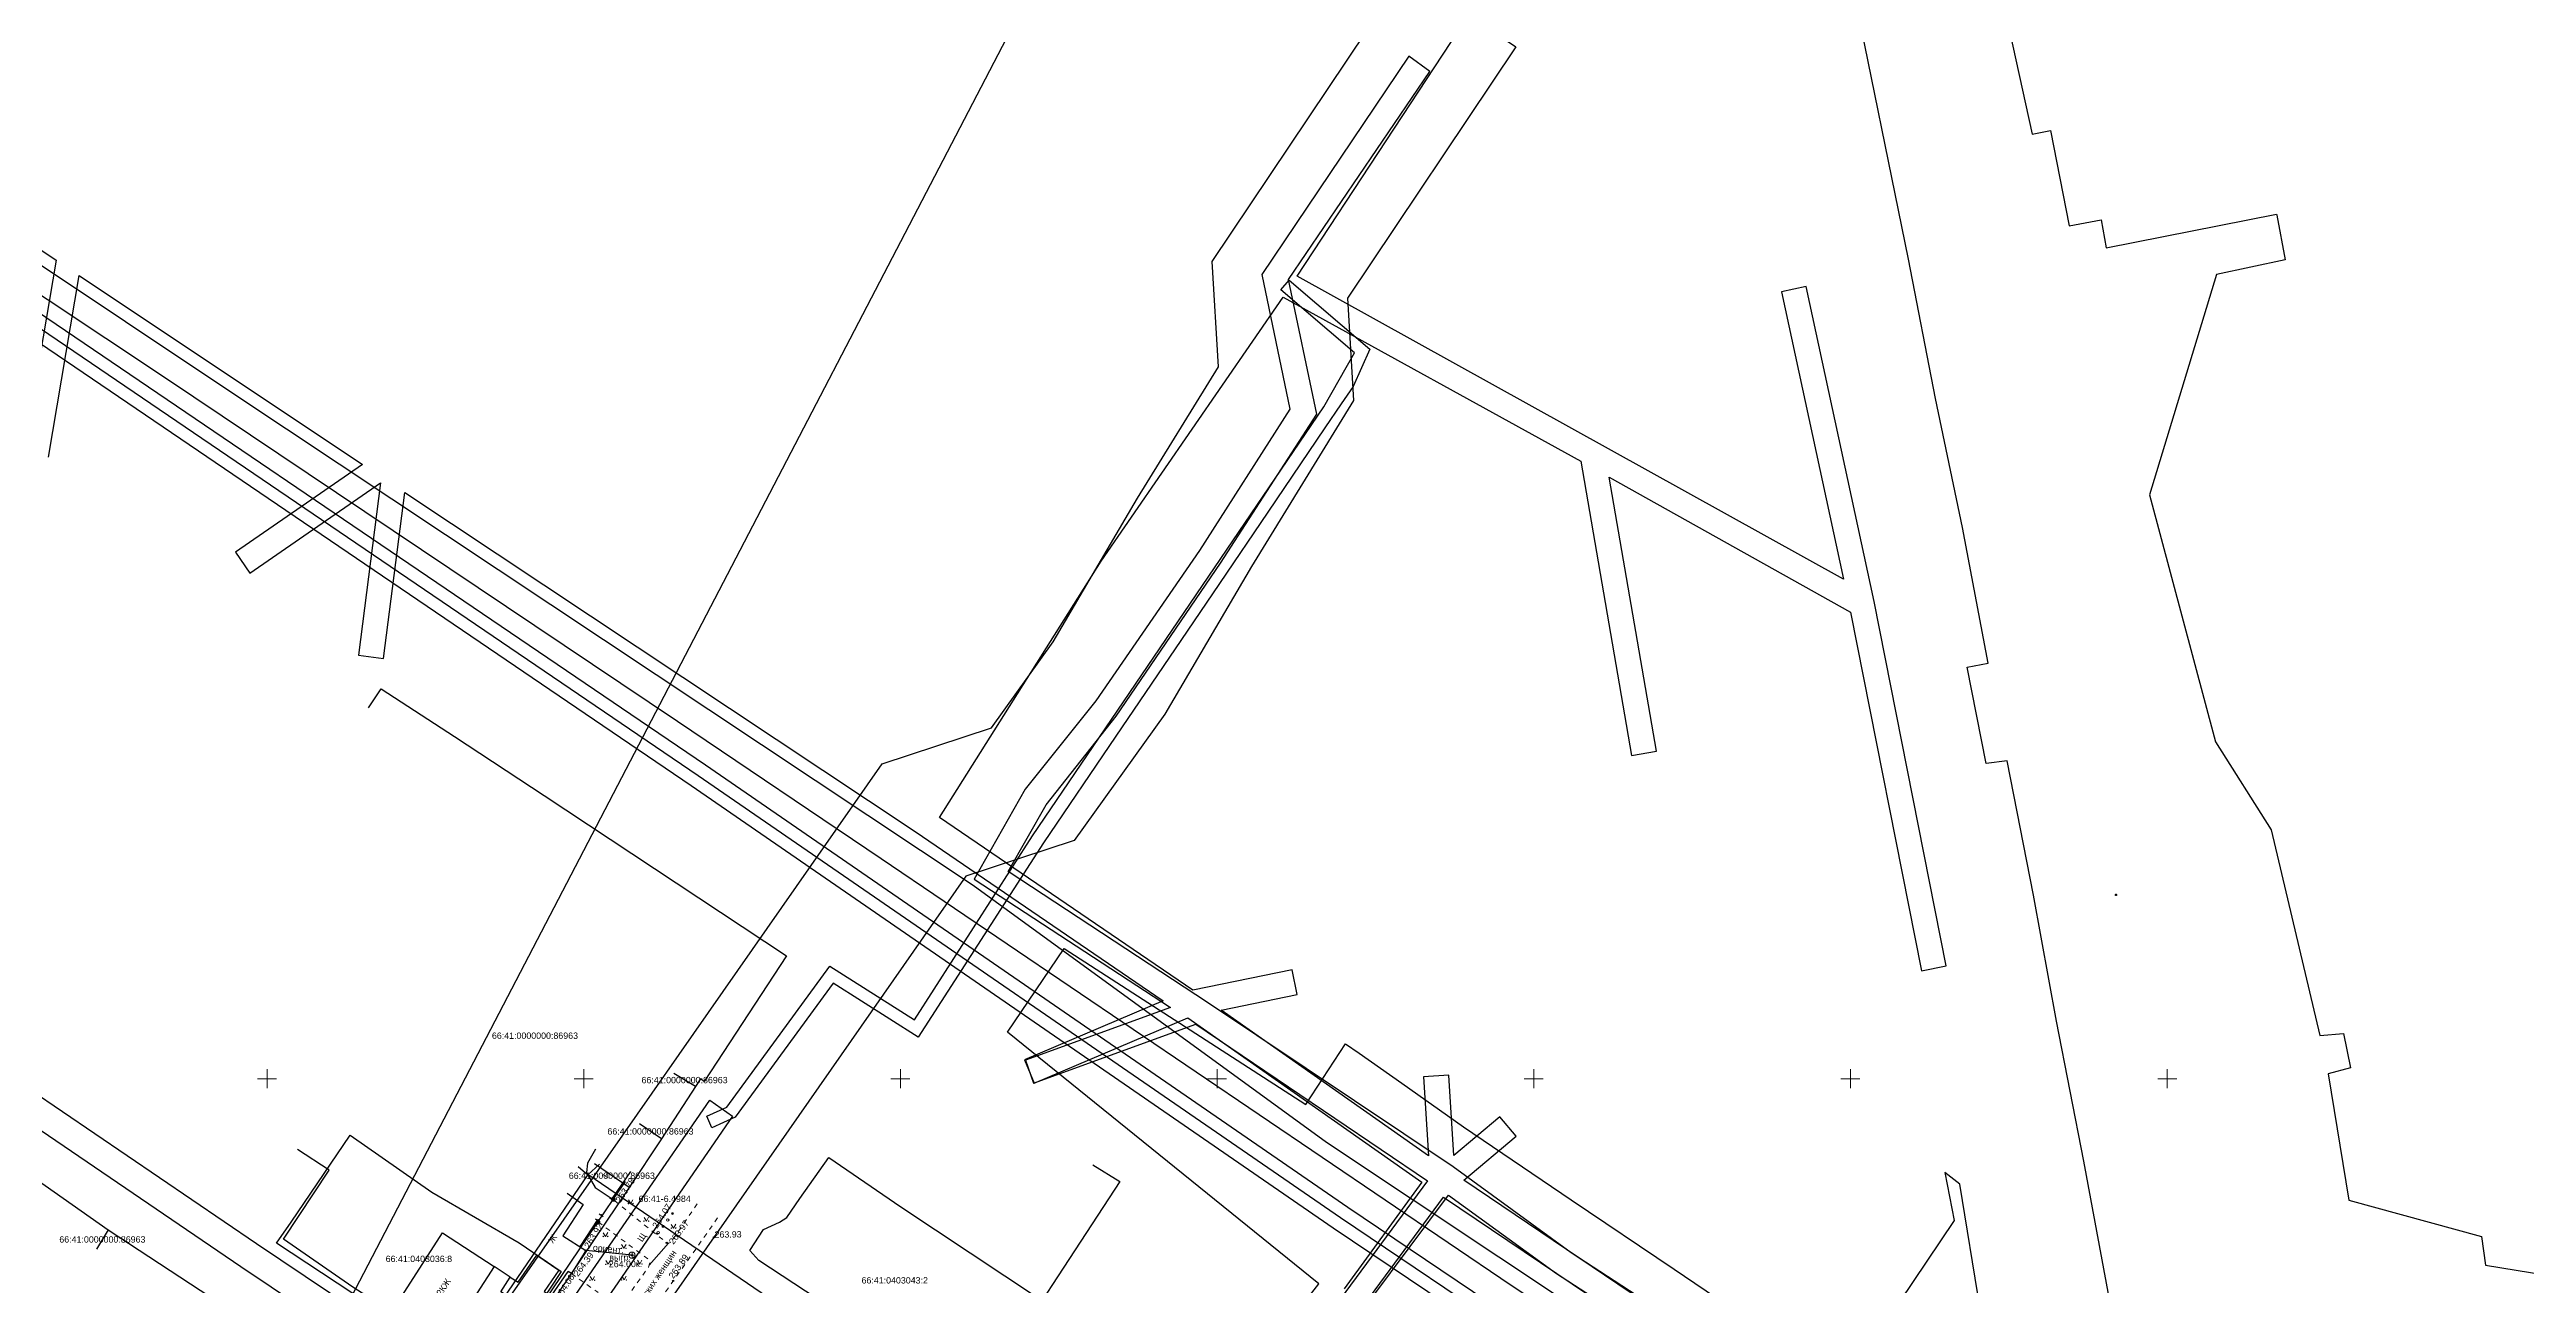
# Model space of a CAD drawing. Header units: metres. Extents: x -1448899 to 1563798, y -293564 to 398817.
# Drawn here: x 1532865.7 to 1533256.7, y 387567.4 to 387762.5 of the extents above; entities that cross this region are included whole.
import ezdxf
from ezdxf.enums import TextEntityAlignment as Align

# ---------------------------------------------------------------- set-up
doc = ezdxf.new("R2010")
doc.units = ezdxf.units.M
doc.set_wipeout_variables(frame=1)
doc.header["$PDMODE"] = 32
doc.header["$PDSIZE"] = 0.2
doc.linetypes.add('atp_1.5x1.5', pattern=[3, 1.5, -1.5])
for name, color, linetype in [('C', 134, 'Continuous'), ('LABELS', 254, 'Continuous'), ('P', 94, 'Continuous'), ('T', 1, 'Continuous'), ('Z', 30, 'Continuous'), ('Автодорожное хозяйство', 7, 'Continuous'), ('Газопроводы', 7, 'Continuous'), ('кадастр', 7, 'Continuous'), ('Канализации', 7, 'Continuous'), ('Крышки колодцев', 7, 'Continuous'), ('Отметка', 7, 'Continuous'), ('Пикет', 7, 'Continuous'), ('Растительность', 7, 'Continuous'), ('Сетка координат', 7, 'Continuous')]:
    doc.layers.add(name, color=color, linetype=linetype)
doc.styles.get("Standard").update_dxf_attribs({"font": 'arial.ttf'})
doc.styles.add('Бм431', font='')
doc.styles.get('Бм431').set_extended_font_data('Bm431', italic=True)
doc.linetypes.add('atp_0x1', pattern='A,0,[133,ltypeshp.shx,S=0.05,R=0,X=0,Y=0],-1', length=1)
doc.linetypes.add('atp_121_g', pattern='A,8,-0.6,["Г",Бм431,S=2,R=0,X=0,Y=-1],-2.3,24', length=34.9)
doc.linetypes.add('atp_122_k', pattern='A,2,-2,3,-0.6,["К",Бм431,S=2,R=0,X=-0.5,Y=-1],-2,4,-2,8,-2,8,-2,6', length=41.6)

# ---------------------------------------------------------------- blocks, each defined once
blk = doc.blocks.new('atp_122c')
at = {"linetype": 'ByBlock', "lineweight": -2}
h = blk.add_hatch(color=0, dxfattribs=at)
edge = h.paths.add_edge_path()
edge.add_arc((0, 0), 0.6, 0, 360)
at = {"color": 0, "linetype": 'ByBlock', "lineweight": -2}
blk.add_circle((0, 0), 0.6, dxfattribs=at)
blk = doc.blocks.new('atp_117kb')
at = {"color": 0, "linetype": 'ByBlock', "lineweight": -2}
for points in [[(-1, 0), (1, 0)], [(0, 1), (0, -1)]]:
    blk.add_lwpolyline(points, dxfattribs=at)
blk.add_circle((0, 0), 1, dxfattribs=at)
blk = doc.blocks.new('atp_397b')
at = {"color": 0, "linetype": 'ByBlock', "lineweight": -2}
blk.add_circle((0, 0), 0.4, dxfattribs=at)
blk = doc.blocks.new('atp_397a')
at = {"linetype": 'ByBlock', "lineweight": -2}
blk.add_hatch(color=0, dxfattribs=at).paths.add_polyline_path([(-0.3, 0, 1), (0.3, 0, 1)])
at = {"color": 0, "linetype": 'ByBlock', "lineweight": -2}
blk.add_circle((0, 0), 0.3, dxfattribs=at)
blk = doc.blocks.new('atp_416')
at = {"color": 0, "linetype": 'ByBlock', "lineweight": -2}
blk.add_lwpolyline([(0.72, 1.2), (0, 0), (-0.72, 1.2)], dxfattribs=at)
for centre in [(-0.72, 0), (0.72, 0)]:
    blk.add_circle(centre, 0.075, dxfattribs=at)
blk = doc.blocks.new('A$C0BB7152E')
at = {"layer": 'C', "linetype": 'Continuous'}
blk.add_lwpolyline([(1533167.28, 387583.37), (1533164.91, 387585.21), (1533166.38, 387577.59), (1533149.2, 387552.07), (1533160.1, 387546.68), (1533173.68, 387543.97)], close=True, dxfattribs=at)
at = {"layer": 'P', "linetype": 'Continuous'}
for points in [[(1533061.95, 387562.33), (1533066.04, 387567.59), (1533016.92, 387607.36), (1533025.86, 387620.55), (1533064.02, 387595.91), (1533070.26, 387605.48), (1533072.43, 387604.05), (1533079.19, 387599.3), (1533088.9, 387592.41), (1533105.92, 387580.88), (1533122.18, 387569.9), (1533138.8, 387558.65)], [(1533194.26, 387547.03), (1533186.85, 387586.97), (1533182.55, 387609.07), (1533178.89, 387628.99), (1533174.75, 387650.21), (1533171.43, 387649.78), (1533168.42, 387664.99), (1533171.75, 387665.63), (1533167.67, 387687.02), (1533163.44, 387707.4), (1533159.18, 387729.41), (1533150.16, 387773.56)], [(1533170.47, 387786.58), (1533178.69, 387749.11), (1533181.6, 387749.73), (1533184.52, 387734.64), (1533189.56, 387735.62), (1533190.39, 387731.18), (1533217.27, 387736.52), (1533217.3, 387736.34), (1533218.66, 387729.29), (1533207.78, 387726.98), (1533197.21, 387692.2), (1533207.65, 387653.19), (1533216.43, 387639.31), (1533224.09, 387606.84), (1533227.86, 387607.13), (1533228.93, 387601.69), (1533225.42, 387600.74), (1533228.68, 387580.84), (1533249.64, 387575.07), (1533250.26, 387570.56), (1533262.21, 387568.59)]]:
    blk.add_lwpolyline(points, dxfattribs=at)
for points in [[(1532901.49, 387574.01), (1532903.82, 387577.35), (1532913.11, 387591.08), (1532926.03, 387582.08), (1532939.83, 387574.06), (1532946.44, 387569.55), (1532934.84, 387552.03)], [(1532988.7, 387587.54), (1533000.09, 387579.74), (1533021.97, 387565.24), (1533016.99, 387557.08), (1533011.31, 387548.77), (1533010.36, 387549.37), (1532997.75, 387558.07), (1532977.66, 387571.31), (1532976.24, 387572.85), (1532978.37, 387576.16), (1532980.93, 387577.37), (1532982.06, 387578.08), (1532984.14, 387581.06)]]:
    blk.add_lwpolyline(points, close=True, dxfattribs=at)
at = {"layer": 'T', "linetype": 'Continuous'}
for points in [[(1531471.1, 388647.56), (1531597.86, 388564.74), (1531734.76, 388474.26), (1531856.12, 388395.18), (1531960.97, 388326.54), (1532128.67, 388216.81), (1532237.14, 388145.93), (1532347.26, 388073.74), (1532398.37, 388041.82), (1532462.29, 387997.96), (1532554.9, 387936.17), (1532659.79, 387865.18), (1532757.55, 387799.79), (1532894.76, 387708.15), (1533011.51, 387630.55), (1533067.25, 387589.95), (1533148.76, 387535.75)], [(1532664.23, 387852.02), (1532702.21, 387826.72), (1532748.65, 387795.31), (1532798.26, 387762.82), (1532831.66, 387740.48), (1532837.08, 387736.85), (1532968.08, 387647.89), (1533069.49, 387578.07), (1533126.02, 387539.98), (1533162.43, 387515.99), (1533213.55, 387527.16), (1533278.16, 387206.03), (1533488.35, 387245.4), (1533629.1, 387273.09), (1533709.89, 387287.64)], [(1532827.72, 387748.04), (1532883.98, 387710.65), (1532964.78, 387656.44), (1532996.97, 387634.78), (1533096.42, 387567.41), (1533149.07, 387532.68), (1533156.64, 387527.7), (1533201.13, 387538.36), (1533202.02, 387538.55)], [(1532916, 387658.55), (1532918, 387661.58), (1532929.57, 387654.02), (1532943.75, 387644.7), (1532982.02, 387619.4), (1532969.04, 387599.55), (1532968.45, 387599.97), (1532967.64, 387598.74), (1532962.26, 387590.51), (1532957.17, 387582.81), (1532938.65, 387555.31), (1532936.41, 387552.01), (1532928.76, 387557.3), (1532913.53, 387567.06), (1532902.58, 387574.67), (1532909.8, 387585.53), (1532904.82, 387588.82)], [(1532967.64, 387598.74), (1532964.2, 387600.83)], [(1532840.65, 387571.08), (1532854.07, 387590.78), (1532874.94, 387576.14), (1532891.11, 387565.48), (1532893.58, 387563.83), (1532903.4, 387557.35), (1532904.65, 387556.53), (1532906.09, 387555.62), (1532918.33, 387547.23), (1532918.29, 387542.27)], [(1532962.26, 387590.51), (1532958.82, 387592.86)], [(1532957.17, 387582.81), (1532951.7, 387586.55)], [(1533030.39, 387586.42), (1533034.63, 387583.78), (1533012.49, 387549.86), (1533028.45, 387538.83), (1533028.51, 387538.92)], [(1532874.94, 387576.14), (1532873.05, 387573.1)]]:
    blk.add_lwpolyline(points, dxfattribs=at)
at = {"layer": 'Z', "linetype": 'Continuous'}
for points in [[(1532066.67, 375431.54), (1531673.18, 376679.56), (1531389.95, 377957.12), (1531219.14, 379254.51), (1531162.06, 380561.85), (1531219.14, 381869.18), (1531389.95, 383166.57), (1531673.18, 384444.13), (1532066.67, 385692.15), (1532567.45, 386901.12), (1533171.68, 388061.85), (1533874.78, 389165.49), (1534671.4, 390203.66), (1535555.46, 391168.45), (1536520.25, 392052.51), (1537558.42, 392849.13), (1538662.06, 393552.23), (1539822.79, 394156.46), (1541031.76, 394657.24), (1542279.78, 395050.73), (1543557.34, 395333.96), (1544854.73, 395504.77)], [(1532931.71, 387177.49), (1532963.3, 387224.84), (1532995.91, 387272.36), (1533033.04, 387329.33), (1533058.61, 387367.1), (1533080.48, 387398.55), (1533110.02, 387443.02), (1533152.9, 387506.34), (1533159.62, 387515.45), (1533124.91, 387538.32), (1533068.35, 387576.42), (1532966.96, 387646.24), (1532837.59, 387734.1)], [(1532856.55, 387777.42), (1532845.84, 387760.82), (1532846.86, 387760.17), (1532834.41, 387741.05), (1532969.21, 387649.55), (1533070.62, 387579.72), (1533127.13, 387541.64), (1533162.82, 387518.13), (1533215.03, 387529.52), (1533279.74, 387208.38), (1533487.97, 387247.36), (1533628.75, 387274.99), (1533709.51, 387289.61)], [(1533127.4, 387558.02), (1533088.98, 387583.95), (1533097.23, 387590.94), (1533094.64, 387593.99), (1533087.4, 387587.87), (1533086.57, 387600.56), (1533082.58, 387600.29), (1533083.4, 387587.81), (1533050.66, 387610.8), (1533062.64, 387613.3), (1533061.83, 387617.21), (1533046.15, 387613.95), (1533006.15, 387641.24), (1533031.72, 387681.69), (1533060.41, 387723.39), (1533107.43, 387697.5), (1533115.45, 387651.04), (1533119.39, 387651.72), (1533111.92, 387694.99), (1533150, 387673.64), (1533161.2, 387617.02), (1533165.12, 387617.8), (1533153.74, 387675.36), (1533143.03, 387725.07), (1533139.12, 387724.23), (1533148.9, 387678.85), (1533062.66, 387726.72), (1533090.75, 387769.46)], [(1532831.48, 387752.71), (1532866.71, 387729.22), (1532861.54, 387698.81)], [(1532865.48, 387698.14), (1532870.35, 387726.8), (1532915.07, 387696.98), (1532895, 387683.12), (1532897.28, 387679.83), (1532917.92, 387694.09), (1532914.42, 387666.87), (1532918.38, 387666.36), (1532921.75, 387692.54), (1533002.32, 387639.01), (1533041.48, 387612.3), (1533019.57, 387602.96), (1533021.14, 387599.28), (1533045.38, 387609.62), (1533082.32, 387583.68), (1533070.05, 387566.82)], [(1533074.2, 387565.64), (1533085.76, 387581.3), (1533123.94, 387555.53)], [(1533129.89, 387556.89), (1533105.89, 387572.5), (1533087.28, 387586.09), (1533048.47, 387612.04), (1533017.02, 387632.72), (1533023.03, 387643.26), (1533034.09, 387657.25), (1533050.55, 387681.38), (1533065.74, 387704.9), (1533061.29, 387726.19), (1533083.61, 387759.03), (1533080.28, 387761.46), (1533057.04, 387727), (1533061.48, 387705.71), (1533047.23, 387683.41), (1533030.86, 387659.68), (1533019.7, 387645.69), (1533011.67, 387631.5), (1533042.65, 387611.23), (1533019.77, 387602.91), (1533021.02, 387599.27), (1533046.63, 387608.59), (1533083.2, 387583.86), (1533068.7, 387564.19)], [(1533074.43, 387565.41), (1533086.53, 387581.63), (1533103.61, 387569.26), (1533127.65, 387553.65)], [(1532861.22, 387484.8), (1532884.9, 387469.72), (1532907.52, 387503.34), (1532934.33, 387544.5), (1532895.86, 387570.31), (1532819.24, 387622.46)], [(1532821.72, 387626.09), (1532898.32, 387573.96), (1532936.62, 387548.27), (1532969.91, 387596.63), (1532973.48, 387594.06), (1532940.27, 387545.81)]]:
    blk.add_lwpolyline(points, dxfattribs=at)
for points in [[(1533097.19, 387762.94), (1533070.58, 387723.24), (1533071.56, 387707.06), (1533055.42, 387680.86), (1533041.73, 387657.54), (1533027.45, 387637.63), (1533010.33, 387631.95), (1532946.15, 387540.01), (1532918.03, 387497.47), (1532895.06, 387461.77), (1532867.1, 387419.72), (1532845.93, 387387.45), (1532828.37, 387398.97), (1532849.58, 387431.3), (1532877.48, 387473.27), (1532900.43, 387508.95), (1532928.77, 387551.81), (1532997.11, 387649.69), (1533014.37, 387655.41), (1533024.11, 387669), (1533037.42, 387691.68), (1533050.2, 387712.42), (1533049.2, 387729.04), (1533079.74, 387774.63)], [(1533060.08, 387724.54), (1533061.38, 387726.06), (1533074.12, 387715.16), (1533071.49, 387709.31), (1533069.61, 387706.55), (1533067.02, 387702.75), (1533058.01, 387689.44), (1533050.38, 387678.19), (1533045.28, 387670.68), (1533034.02, 387654.09), (1533022.58, 387637.23), (1533002.78, 387606.58), (1532989.38, 387615.09), (1532973.92, 387593.9), (1532970.25, 387592.26), (1532969.43, 387594.08), (1532972.61, 387595.5), (1532988.88, 387617.78), (1533002.21, 387609.3), (1533020.87, 387638.36), (1533066.84, 387706.08), (1533071.67, 387714.62)]]:
    blk.add_lwpolyline(points, close=True, dxfattribs=at)
at = {"layer": 'LABELS'}
for s, p in [('66:41:0000000:86963', (1532942.3, 387606.79)), ('66:41:0000000:86963', (1532965.92, 387599.78)), ('66:41:0000000:86963', (1532960.54, 387591.68)), ('66:41:0000000:86963', (1532954.44, 387584.68)), ('66:41-6.4984', (1532962.78, 387581.04)), ('66:41:0000000:86963', (1532874, 387574.62)), ('66:41:0403036:8', (1532923.97, 387571.55)), ('66:41:0403043:2', (1532999.1, 387568.16))]:
    blk.add_text(s, height=1, dxfattribs=at).set_placement(p, align=Align.MIDDLE_CENTER)
blk = doc.blocks.new('A$C0ab4c2d5')
at = {"color": 5, "lineweight": 30}
blk.add_lwpolyline([(216.79, 5.82), (307.27, 137.68), (92.91, 286.43), (0, 152.62), (216.79, 5.82)], dxfattribs=at)
for points, elevation in [([(89.66, 283.51), (92.15, 281.74), (88.91, 276.82), (92.51, 274.45), (90.23, 270.83), (89.7, 271.19)], -0.33), ([(96.33, 282.78), (97, 282.33)], -0.33), ([(91.69, 275.15), (94.42, 279.23)], 263.06), ([(94.09, 279.44), (94.75, 278.99)], -0.33), ([(94.66, 280.23), (95.32, 279.78)], 263.45)]:
    blk.add_lwpolyline(points, dxfattribs=dict(elevation=elevation))
blk.add_lwpolyline([(71.53, 262.14), (63.42, 267.46), (69.93, 277.4), (78.04, 272.07)], close=True)
for points in [[(80.56, 270.33), (81.82, 269.52), (84.77, 273.77), (88.23, 271.37), (85.91, 268.03), (86.99, 267.28), (89.7, 271.19)], [(72.13, 263.04), (76.03, 260.45), (80.39, 267.19), (79.08, 268.04), (80.56, 270.33), (78.04, 272.07)]]:
    blk.add_lwpolyline(points)
blk.add_point((334.55, 328.72))
at = {"layer": 'Автодорожное хозяйство', "color": 7, "linetype": 'atp_1.5x1.5', "lineweight": 15, "ltscale": 0.5, "flags": 128}
for points in [[(105.95, 275.68), (105.76, 275.54), (105.57, 275.51), (105.3, 275.57), (96.76, 282.6)], [(110.16, 281.69), (105.98, 275.69)], [(113.38, 279.43), (102.27, 263.94), (96.87, 256.5), (90.1, 246.1), (88.54, 243.41), (87.88, 242.31), (87.77, 241.31), (87.89, 239.98), (89.97, 237.58), (103.98, 228.52)], [(94.54, 278.93), (102.59, 272.83), (102.61, 272.43), (102.42, 271.76), (98.29, 266.12), (97.67, 266.1), (96.92, 266.34), (94.22, 267.95)], [(90.23, 270.83), (94.22, 267.95)]]:
    blk.add_lwpolyline(points, dxfattribs=at)
at = {"layer": 'Автодорожное хозяйство', "color": 7, "linetype": 'atp_0x1', "lineweight": 15, "ltscale": 0.5, "flags": 128}
blk.add_lwpolyline([(102.51, 272.09), (105.57, 275.51)], dxfattribs=at)
at = {"layer": 'Газопроводы', "ltscale": 0.5}
blk.add_lwpolyline([(94.19, 290.46), (92.9, 288.24), (92.71, 286.77), (94.09, 284.39), (96.76, 282.6), (99.74, 286.89)], dxfattribs=at)
at = {"layer": 'Газопроводы', "linetype": 'atp_121_g', "lineweight": 30, "ltscale": 0.5, "flags": 128}
blk.add_lwpolyline([(71.79, 257), (77.13, 253.37), (78.43, 255.22), (82.31, 261.1), (85.74, 266.17), (94.47, 278.92), (96.92, 282.5), (98.86, 285.32)], dxfattribs=at)
at = {"layer": 'Канализации', "linetype": 'atp_122_k', "lineweight": 30, "ltscale": 0.5, "flags": 128}
blk.add_lwpolyline([(99.82, 273.66), (92.51, 274.45)], dxfattribs=at)
at = {"layer": 'Пикет', "color": 0}
for p in [(96.76, 282.6, 263.73), (96.99, 282.51, 263.79), (94.5, 279.24, 263.87), (94.54, 278.93, 263.92), (95.06, 280.01, 263.93), (91.76, 275.16, 263.54), (92.51, 274.45, 264.04), (103.85, 277.03, 264.07), (105.3, 275.57, 263.97), (112.78, 276.38, 263.93), (90.3, 270.84, 264.39), (99.82, 273.66, 264), (100.15, 273.31, 263.97), (106.28, 269.54)]:
    blk.add_point(p, dxfattribs=at)
at = {"layer": 'Газопроводы', "color": 7, "linetype": 'Continuous', "lineweight": 15, "xscale": 0.5, "yscale": 0.5, "zscale": 0.5}
for p in [(96.92, 282.5, -0.33), (94.47, 278.92, 263.44)]:
    blk.add_blockref('atp_122c', p, dxfattribs=at)
at = {"layer": 'кадастр', "rotation": 359.5536696139991}
blk.add_blockref('A$C0BB7152E', (-1535830.43, -375345.19), dxfattribs=at)
at = {"layer": 'Растительность', "color": 7, "linetype": 'Continuous', "lineweight": 15, "xscale": 0.5, "yscale": 0.5, "zscale": 0.5}
for p in [(99.67, 281.82), (102.12, 279.02), (106.4, 277.88), (95.65, 276.65), (98.52, 274.76), (93.52, 269.76), (96.02, 272.26), (98.52, 269.76), (101.02, 272.26)]:
    blk.add_blockref('atp_416', p, dxfattribs=at)
at = {"layer": 'Растительность', "color": 7, "linetype": 'Continuous', "lineweight": 15}
for name, p, xscale, yscale, zscale, rotation in [('atp_397a', (104.74, 278.18), 0.5000000000000014, 0.5000000000000014, 0.5000000000000014, 52.4503809549726), ('atp_397b', (105.5, 279.17), 0.5000000000000014, 0.5000000000000014, 0.5000000000000014, 52.4503809549726), ('atp_397a', (106.26, 280.17), 0.5, 0.5, 0.5, 52.45038070090482), ('atp_397b', (103.97, 277.19), 0.5000000000000014, 0.5000000000000014, 0.5000000000000014, 52.4503809549726)]:
    blk.add_blockref(name, p, dxfattribs=dict(at, xscale=xscale, yscale=yscale, zscale=zscale, rotation=rotation))
at = {"layer": 'Отметка'}
for s, rotation, p in [('Н', 55.8415, (96.06, 285.73, 264.01)), ('263.78', 56.1052, (98.05, 281.89, 263.79)), ('264.07', 56.2125, (103.8, 277.75, 264.07)), ('263.92', 57.5966, (93.04, 274.7, 263.92)), ('263.97', 53.3629, (106.37, 275.22, 263.97)), ('Ж', 55.8415, (87.34, 275.53, 264.01)), ('264.39', 53.1667, (91.27, 270.28, 264.39)), ('ориент.', 353.922, (93.6, 274.45, 528.07)), ('ул. Советских женщин', 55.8497, (98.7, 261.9)), ('Щ', 56.2125, (101.42, 275.65, 0.14)), ('2КЖ', 55.8415, (69.62, 267.38, 264.01)), ('264.06', 55.9751, (88.39, 266.76, 264.06)), ('263.89', 54.0021, (106.3, 269.82, 263.89))]:
    blk.add_text(s, height=1, rotation=rotation, dxfattribs=at).set_placement(p)
for s, p in [('263.93', (112.87, 276.33, 263.93)), ('264.00к.', (96.14, 271.78, 264)), ('выгр.', (96.22, 272.83, 528.07))]:
    blk.add_text(s, height=1, dxfattribs=at).set_placement(p)
at = {"layer": 'Крышки колодцев', "color": 7, "linetype": 'Continuous', "lineweight": 15, "xscale": 0.5, "yscale": 0.5, "zscale": 0.5}
blk.add_blockref('atp_117kb', (99.82, 273.66), dxfattribs=at)
blk = doc.blocks.new('atp_012')
at = {"color": 0, "linetype": 'ByBlock', "lineweight": -2}
for points in [[(-3, 0), (3, 0)], [(0, -3), (0, 3)]]:
    blk.add_lwpolyline(points, dxfattribs=at)

msp = doc.modelspace()

# ---------------------------------------------------------------- block references
at = {"layer": 'Газопроводы', "rotation": 0.4463303860005405}
msp.add_blockref('A$C0ab4c2d5', (1532859.94, 387297.7), dxfattribs=at)

# ---------------------------------------------------------------- next in the draw order: linework, layer by layer
msp.add_lwpolyline([(1532949.1, 387586.12), (1532950.62, 387584.84), (1532952.48, 387586.5)])
msp.add_point((1533191.92, 387629.02))
at = {"layer": 'Газопроводы', "color": 6, "lineweight": 200}
msp.add_circle((1532929.52, 387447.66), 11368.91, dxfattribs=at)

# ---------------------------------------------------------------- next in the draw order: block references
at = {"layer": 'Сетка координат', "color": 92, "linetype": 'Continuous', "lineweight": 15, "xscale": 0.5, "yscale": 0.5, "zscale": 0.5}
for p in [(1532900, 387600), (1532950, 387600), (1533000, 387600), (1533050, 387600), (1533100, 387600), (1533150, 387600), (1533200, 387600)]:
    msp.add_blockref('atp_012', p, dxfattribs=at)

doc.saveas('drawing.dxf')
